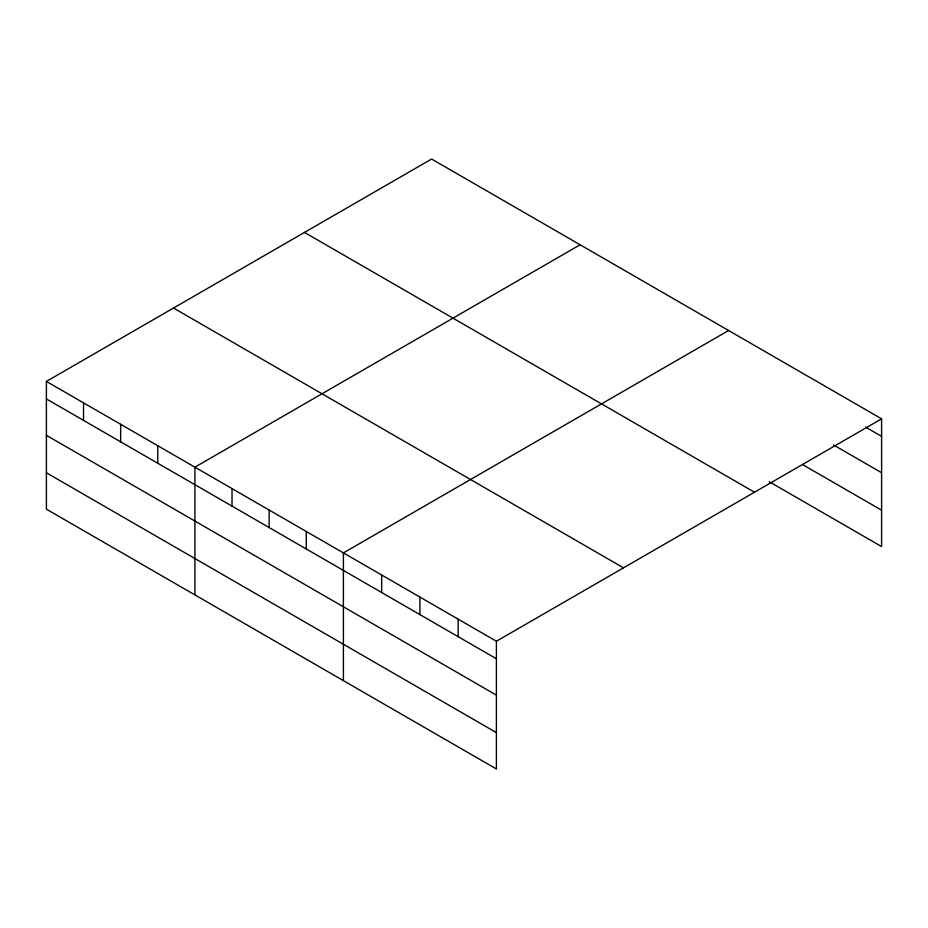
<?xml version="1.0" encoding="UTF-8"?>
<svg xmlns="http://www.w3.org/2000/svg" width="928" height="928" viewBox="0 0 928 928"><rect width="100%" height="100%" fill="white"/><g stroke="black" fill="none" stroke-linecap="round" stroke-linejoin="round"><path stroke-width="1.39" d="M496.399 695.118L496.399 641.236L46.4 381.431L46.4 509.159L496.399 768.964L496.399 695.118L46.4 435.313M769.312 481.748L881.6 546.569L881.6 418.841L431.601 159.036L46.4 381.431M580.104 244.772L194.903 467.167L194.903 594.894M728.596 330.507L343.406 552.902L343.406 680.63M496.399 641.236L881.6 418.841M865.557 427.089L881.6 436.357M833.483 444.941L881.6 472.723M802.627 464.615L881.6 510.203M304.488 232.418L754.487 492.223M173.513 308.038L623.512 567.843M46.4 398.947L496.399 658.752M46.4 472.793L496.399 732.598M458.154 619.15L458.154 636.666M419.897 597.064L419.897 614.58M381.652 574.977L381.652 592.493M306.275 531.466L306.275 548.982M269.155 510.029L269.155 527.545M232.023 488.592L232.023 506.108M157.772 445.73L157.772 463.246M120.652 424.293L120.652 441.809M83.52 402.856L83.52 420.372"/></g></svg>
